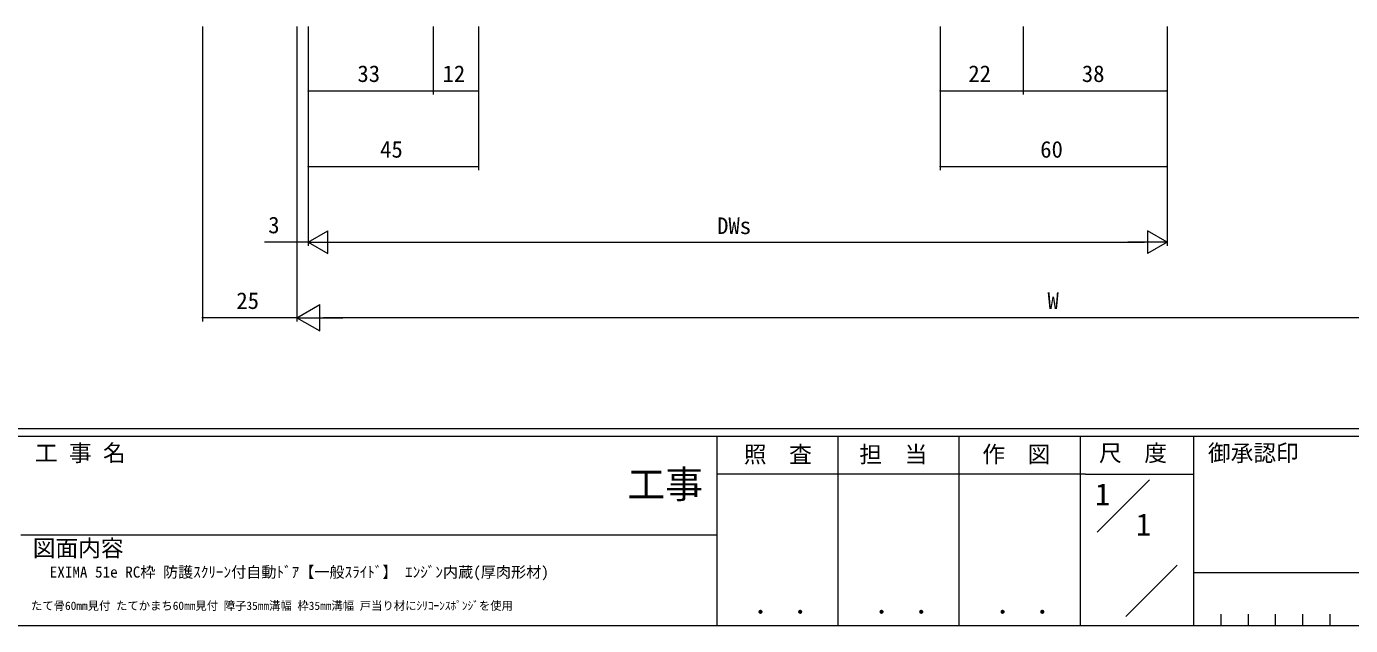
# Model space of a CAD drawing. Units: millimetres, scale not verified. Extents: x -567 to 567, y -403 to 403.
# Drawn here: x -9.2 to 340.8, y -403 to -244.6 of the extents above; entities that cross this region are included whole.
import ezdxf
from ezdxf.enums import TextEntityAlignment as Align

# ---------------------------------------------------------------- set-up
doc = ezdxf.new("R2010")
doc.units = ezdxf.units.MM
doc.header["$LTSCALE"] = 2
doc.layers.add('0-0_0', color=3, linetype='Continuous')
doc.layers.add('0-1_USER1', color=6, linetype='Continuous', lineweight=9)
doc.layers.add('0-6_YKK_D', color=7, linetype='Continuous', lineweight=9)
doc.styles.add('ＭＳ ゴシック', font='')
doc.styles.get('ＭＳ ゴシック').set_extended_font_data('MS Gothic')

msp = doc.modelspace()

# ---------------------------------------------------------------- linework, layer by layer
at = {"layer": '0-1_USER1'}
for p, q in [((37.274, -244.629), (37.274, -322.629)), ((62.274, -244.629), (62.274, -302.629)), ((62.274, -244.629), (62.274, -322.629)), ((62.274, -244.629), (62.274, -322.629)), ((65.274, -244.629), (65.274, -262.629)), ((65.274, -244.629), (65.274, -282.629)), ((65.274, -244.629), (65.274, -302.629)), ((65.274, -244.629), (65.274, -302.629)), ((98.274, -244.629), (98.274, -262.629)), ((98.274, -244.629), (98.274, -262.629)), ((110.273, -244.629), (110.273, -262.629)), ((110.273, -244.629), (110.273, -282.629)), ((232.273, -244.629), (232.273, -282.629)), ((232.273, -244.629), (232.273, -262.629)), ((254.273, -244.629), (254.273, -262.629)), ((254.273, -244.629), (254.273, -262.629)), ((292.273, -244.629), (292.273, -282.629)), ((292.273, -244.629), (292.273, -262.629)), ((292.273, -244.629), (292.273, -302.629)), ((65.274, -261.629), (98.274, -261.629)), ((98.274, -261.629), (110.273, -261.629)), ((232.273, -261.629), (254.273, -261.629)), ((254.273, -261.629), (292.273, -261.629)), ((65.274, -281.629), (110.273, -281.629)), ((232.273, -281.629), (292.273, -281.629)), ((65.274, -301.629), (70.47, -298.629)), ((70.47, -304.629), (70.47, -298.629)), ((292.273, -301.629), (287.077, -298.629)), ((287.077, -298.629), (287.077, -304.629)), ((65.274, -301.629), (70.47, -304.629)), ((65.274, -301.629), (75.666, -301.629)), ((71.274, -301.629), (286.273, -301.629)), ((292.273, -301.629), (281.881, -301.629)), ((292.273, -301.629), (287.077, -304.629)), ((62.274, -321.629), (68.336, -318.129)), ((68.336, -325.129), (68.336, -318.129)), ((62.274, -321.629), (37.274, -321.629)), ((62.274, -321.629), (68.336, -325.129)), ((62.274, -321.629), (74.398, -321.629)), ((455.274, -321.629), (69.274, -321.629))]:
    msp.add_line(p, q, dxfattribs=at)
msp.add_lwpolyline([(65.274, -301.629), (62.274, -301.629), (53.674, -301.629)], dxfattribs=at)
for centre, start, end in [((65.274, -261.629), 0, 180), ((65.274, -261.629), 180, 0), ((98.274, -261.629), 0, 180), ((98.274, -261.629), 0.00017, 180.00017), ((98.274, -261.629), 180, 0), ((98.274, -261.629), 180.00017, 0.00017), ((110.273, -261.629), 0.00017, 180.00017), ((110.273, -261.629), 180.00017, 0.00017), ((232.273, -261.629), 0, 180), ((232.273, -261.629), 180, 0), ((254.273, -261.629), 0, 180), ((254.273, -261.629), 0, 180), ((254.273, -261.629), 180, 0), ((254.273, -261.629), 180, 0), ((292.273, -261.629), 0, 180), ((292.273, -261.629), 180, 0), ((65.274, -281.629), 0.00007, 180.00007), ((65.274, -281.629), 180.00007, 0.00007), ((110.273, -281.629), 0.00007, 180.00007), ((110.273, -281.629), 180.00007, 0.00007), ((232.273, -281.629), 0.00007, 180.00007), ((232.273, -281.629), 180.00007, 0.00007), ((292.273, -281.629), 0.00007, 180.00007), ((292.273, -281.629), 180.00007, 0.00007), ((62.274, -301.629), 0, 180), ((62.274, -301.629), 180, 0), ((37.274, -321.629), 0.00007, 180.00007), ((37.274, -321.629), 180.00007, 0.00007)]:
    msp.add_arc(centre, 0.106, start, end, dxfattribs=at)
at = {"layer": '0-6_YKK_D'}
for p, q in [((537.274, -351), (-562.726, -351)), ((483.274, -353), (-562.726, -353)), ((173.274, -353), (173.274, -403)), ((205.274, -353), (205.274, -403)), ((237.274, -353), (237.274, -403)), ((269.274, -353), (269.274, -403)), ((299.274, -353), (299.274, -403)), ((270.68, -362.999), (173.274, -362.999)), ((270.68, -362.999), (299.274, -362.999)), ((273.803, -378.337), (287.65, -364.49)), ((-10.726, -378.999), (173.274, -378.999)), ((281.377, -400.636), (294.983, -387.03)), ((299.274, -389), (443.274, -389)), ((306.474, -400), (306.474, -403)), ((313.674, -400), (313.674, -403)), ((320.874, -400), (320.874, -403)), ((328.074, -400), (328.074, -403)), ((335.274, -400), (335.274, -403)), ((-562.726, -403), (483.274, -403))]:
    msp.add_line(p, q, dxfattribs=at)

# ---------------------------------------------------------------- texts
at = {"layer": '0-0_0', "style": 'ＭＳ ゴシック'}
for s, height, p in [('1', 5.865, (273.274, -372.999)), ('1', 5.865, (284.036, -380.999)), ('EXIMA 51e RC枠 防護ｽｸﾘｰﾝ付自動ﾄﾞｱ【一般ｽﾗｲﾄﾞ】 ｴﾝｼﾞﾝ内蔵(厚肉形材)', 2.933, (-3.083, -391.213)), ('たて骨60mm見付 たてかまち60mm見付 障子35mm溝幅 枠35mm溝幅 戸当り材にｼﾘｺｰﾝｽﾎﾟﾝｼﾞを使用', 2.199, (-8.037, -399.535))]:
    msp.add_text(s, height=height, dxfattribs=at).set_placement(p, align=Align.BOTTOM_LEFT)
at = {"layer": '0-1_USER1', "style": 'ＭＳ ゴシック'}
for s, p in [('33', (78.254, -260.629)), ('12', (100.754, -260.629)), ('22', (239.753, -260.629)), ('38', (269.753, -260.629)), ('45', (84.254, -280.629)), ('60', (258.753, -280.629)), ('3', (54.674, -300.629)), ('DWs', (173.334, -300.829)), ('25', (46.254, -320.629)), ('W', (260.674, -320.629))]:
    msp.add_text(s, height=4.399, dxfattribs=at).set_placement(p, align=Align.BOTTOM_LEFT)
at = {"layer": '0-6_YKK_D', "style": 'ＭＳ ゴシック'}
for s, height, p in [('工 事 名', 4.399, (-6.994, -360.904)), ('照  査', 4.399, (180.401, -361.258)), ('担  当', 4.399, (210.923, -361.258)), ('作  図', 4.399, (243.445, -361.232)), ('尺  度', 4.399, (274.292, -360.91)), ('御承認印', 4.399, (303.084, -360.904)), ('工事', 7.331, (149.605, -371.509)), ('図面内容', 4.399, (-7.558, -386.069)), (' ． ．', 5.132, (179.638, -401.494)), (' ． ．', 5.132, (211.638, -401.494)), (' ． ．', 5.132, (243.638, -401.494))]:
    msp.add_text(s, height=height, dxfattribs=at).set_placement(p, align=Align.BOTTOM_LEFT)

doc.saveas('drawing.dxf')
